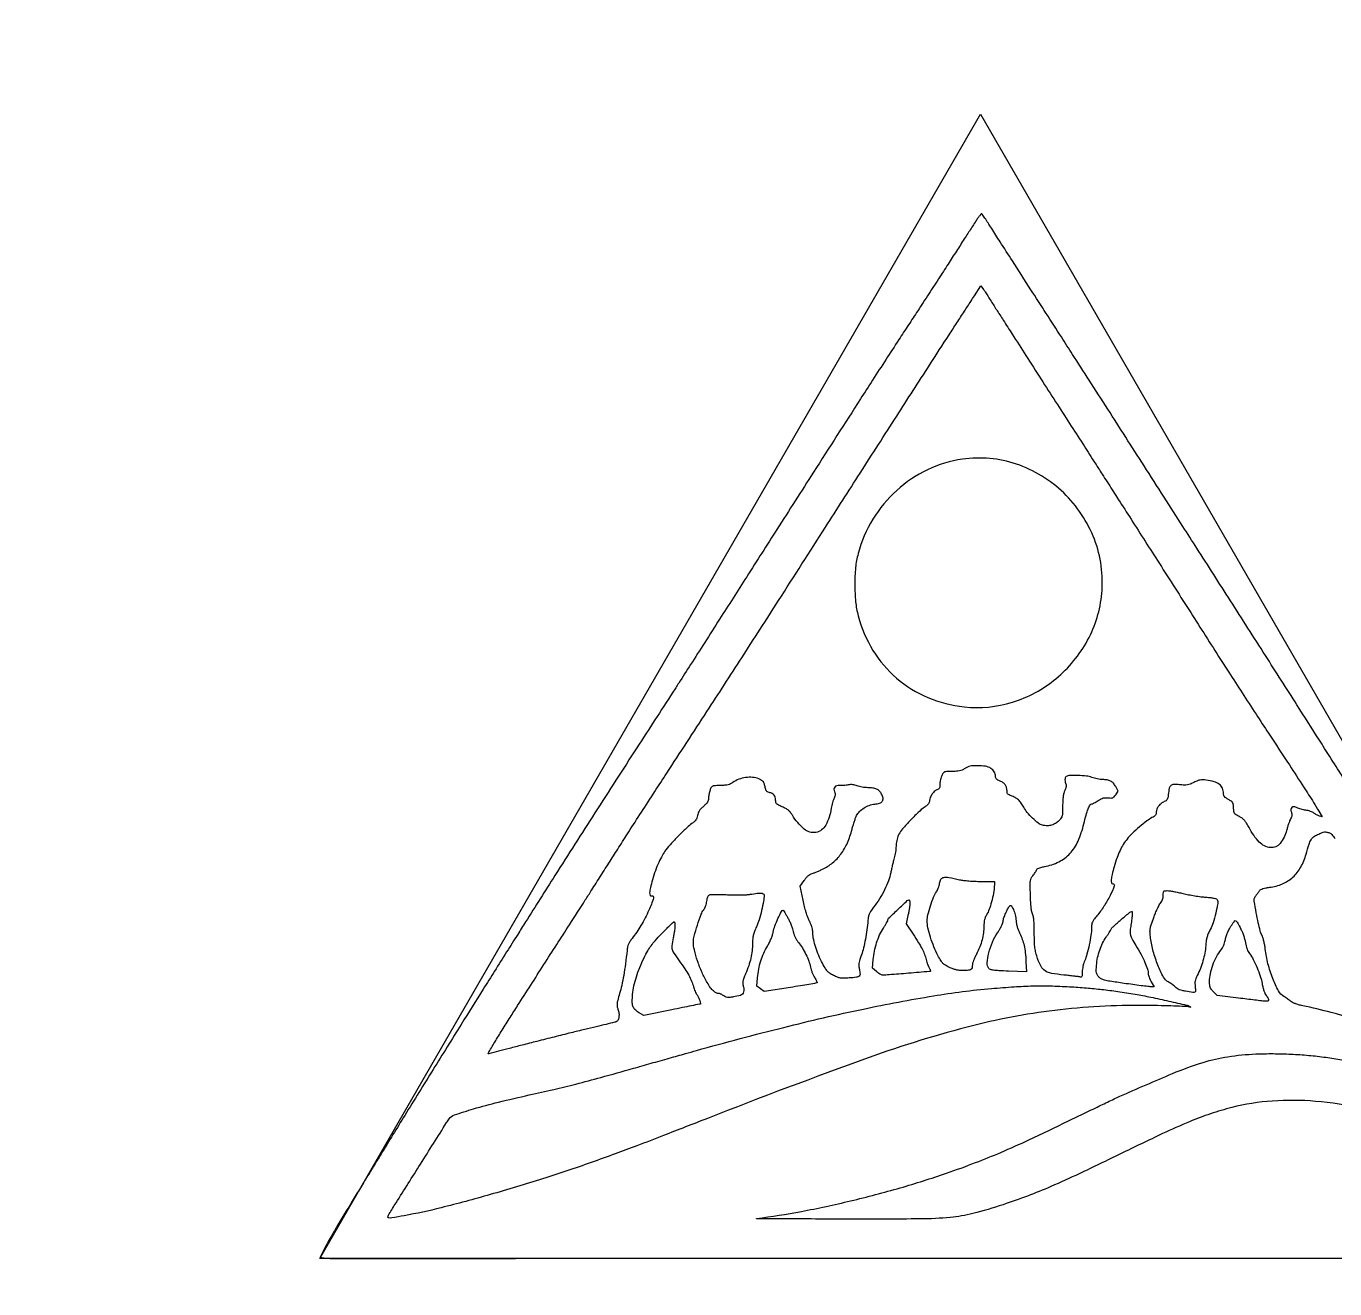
# Model space of a CAD drawing. Header units: millimetres. Extents: x 8 to 202, y 10 to 284.
# Drawn here: x 12.5 to 57.07, y 10 to 53 of the extents above; entities that cross this region are included whole.
import ezdxf

# ---------------------------------------------------------------- set-up
doc = ezdxf.new("R2010")
doc.units = ezdxf.units.MM
doc.layers.add('CUT', color=1, linetype='Continuous')
doc.layers.add('ENGRAVE', color=7, linetype='Continuous')

msp = doc.modelspace()

# ---------------------------------------------------------------- linework, layer by layer
at = {"layer": 'CUT'}
msp.add_lwpolyline([(22.5, 11.029), (45, 50), (67.5, 11.029)], close=True, dxfattribs=at)
at = {"layer": 'ENGRAVE'}
for points in [[(57.756, 26.777, -0.000079), (57.323, 27.457, -0.000079), (56.896, 28.13, -0.000142), (56.545, 28.682, 0.000495), (55.78, 29.884, 0.000185), (54.704, 31.571, 0.000181), (53.516, 33.431, 0.000202), (52.369, 35.223, -0.000014), (51.895, 35.963, -0.000006), (51.256, 36.96, -0.000006), (50.572, 38.028, -0.000008), (49.946, 39.006, 0.000149), (49.336, 39.957, 0.000134), (48.704, 40.942, 0.000135), (48.137, 41.824, 0.000427), (47.757, 42.415, -0.000084), (46.719, 44.025, -0.000343), (46.089, 45.003, -0.000543), (45.668, 45.66, -0.001645), (45.383, 46.109, 0.003921), (45.259, 46.301, 0.006278), (45.15, 46.464, 0.001856), (45.054, 46.602, 0.244728), (45.037, 46.611, 0.228774), (45.019, 46.603, 0.005013), (44.96, 46.527, 0.0104), (44.893, 46.435, 0.006711), (44.819, 46.325, 0.002012), (44.707, 46.155, 0.000291), (44.481, 45.805, 0.00033), (44.215, 45.392, 0.000282), (43.934, 44.956, -0.000913), (43.618, 44.466, -0.000548), (43.241, 43.884, -0.000548), (42.864, 43.306, -0.000956), (42.55, 42.828, 0.001299), (42.219, 42.324, 0.000575), (41.785, 41.657, 0.000569), (41.327, 40.949, 0.000766), (40.914, 40.306, 0.000083), (39.314, 37.809, 0.000173), (38.069, 35.864, 0.000217), (37.038, 34.251, 0.000297), (36.113, 32.8, -0.000255), (35.608, 32.008, -0.000299), (35.129, 31.258, -0.000263), (34.723, 30.625, -0.001855), (34.525, 30.317, 0.001124), (33.298, 28.426, 0.000706), (31.871, 26.209, 0.000702), (30.508, 24.077, 0.001693), (29.507, 22.495, -0.000131), (29.241, 22.072, -0.000048), (28.864, 21.473, -0.000048), (28.453, 20.82, -0.000057), (28.066, 20.205, 0.001179), (27.316, 19.007, 0.000573), (26.362, 17.472, 0.000573), (25.394, 15.906, 0.000978), (24.589, 14.595, -0.000162), (24.444, 14.358, -0.000038), (24.2, 13.959, -0.000039), (23.919, 13.5, -0.000038), (23.636, 13.038, 0.002182), (23.356, 12.578, 0.002291), (23.085, 12.122, 0.002194), (22.855, 11.727, 0.010241), (22.728, 11.495), (22.508, 11.076), (22.632, 11.057, 0.036789), (22.924, 11.036, 0.000003), (45.118, 11.044, 0.000001), (67.428, 11.053, 0.198812)], [(58.401, 19.012, 0.003877), (56.945, 19.41, 0.012665), (55.974, 19.641, -0.014988), (55.835, 19.674, -0.022489), (55.716, 19.713, -0.025883), (55.622, 19.754, -0.067314), (55.56, 19.795, 0.017786), (55.514, 19.834, 0.009825), (55.454, 19.879, 0.009786), (55.392, 19.922, 0.015499), (55.337, 19.955, -0.140172), (55.152, 20.145, -0.029946), (54.956, 20.566, -0.030846), (54.792, 21.071, -0.035113), (54.7, 21.571, 0.017039), (54.681, 21.705, 0.015335), (54.651, 21.841, 0.01572), (54.618, 21.963, 0.042017), (54.584, 22.046, -0.052879), (54.529, 22.188, -0.009697), (54.462, 22.46, -0.009572), (54.392, 22.803, -0.006176), (54.323, 23.204, -0.072342), (54.322, 23.251, -0.050243), (54.334, 23.303, -0.046444), (54.358, 23.356, -0.041656), (54.392, 23.405, 0.005705), (54.427, 23.45, 0.004935), (54.463, 23.497, 0.004972), (54.495, 23.541, 0.014418), (54.516, 23.572, -0.144027), (54.55, 23.601, -0.034371), (54.62, 23.628, -0.027906), (54.718, 23.653, -0.013436), (54.845, 23.673, 0.066881), (55.286, 23.793, 0.084287), (55.642, 24.02, 0.082017), (55.909, 24.358, 0.059612), (56.091, 24.802, -0.007784), (56.19, 25.14, -0.0571), (56.258, 25.294, -0.10229), (56.342, 25.389, -0.05151), (56.481, 25.47, -0.008713), (56.637, 25.538, -0.062893), (56.716, 25.56, -0.09267), (56.785, 25.557, -0.029593), (56.884, 25.528, -0.126515), (56.964, 25.474, -0.022993), (57.076, 25.334, -0.014916)], [(58.009, 16.141, 0.034204), (56.409, 16.385, 0.038109), (54.939, 16.395, 0.044727), (53.562, 16.174, 0.018848), (52.84, 15.962, 0.017643), (52.12, 15.692, 0.011751), (51.202, 15.284, 0.003183), (49.768, 14.596, -0.002832), (48.365, 13.921, -0.008584), (47.4, 13.484, -0.01165), (46.6, 13.16, -0.01091), (45.768, 12.866, -0.016216), (44.742, 12.564, -0.040329), (43.972, 12.43, -0.021453), (42.954, 12.38, -0.002001), (40.444, 12.375, -0.000443), (39.23, 12.378, -0.000782), (38.228, 12.383, -0.000195), (37.376, 12.389, -0.935987), (37.375, 12.395, 0.01583), (38.9, 12.636, 0.011552), (40.576, 12.995, 0.01139), (42.268, 13.439, 0.013637), (43.838, 13.937, 0.007045), (44.836, 14.299, 0.010534), (45.696, 14.647, 0.00868), (46.653, 15.076, 0.003158), (47.995, 15.717, -0.000674), (48.569, 15.995, -0.000837), (49.103, 16.252, -0.000681), (49.553, 16.466, -0.006324), (49.748, 16.556, -0.004993), (51.542, 17.331, -0.023975), (52.587, 17.712, -0.037593), (53.427, 17.906, -0.027694), (54.378, 17.998, -0.011626), (54.966, 18.009, -0.010469), (55.574, 17.992, -0.010476), (56.18, 17.951, -0.011685), (56.762, 17.885, -0.012309), (57.85, 17.709, -0.00914)]]:
    msp.add_lwpolyline(points, format="xyb", dxfattribs=at)
for points in [[(45.777, 42.986, 0.000637), (46.083, 42.507, 0.000198), (46.545, 41.788, 0.000198), (47.061, 40.985, 0.000218), (47.561, 40.208, -0.000131), (48.038, 39.468, -0.000161), (48.482, 38.778, -0.000133), (48.855, 38.198, -0.00118), (49.019, 37.942, 0.000622), (49.145, 37.743, 0.000278), (49.313, 37.482, 0.000276), (49.49, 37.206, 0.000374), (49.65, 36.957, -0.000923), (50.072, 36.3, -0.000104), (51.027, 34.804, -0.000134), (52.096, 33.13, -0.000156), (53.11, 31.539, 0.001442), (53.458, 30.996, 0.00068), (53.91, 30.298, 0.000674), (54.385, 29.568, 0.000951), (54.811, 28.919, -0.000547), (55.52, 27.84, -0.001591), (56.006, 27.092, -0.001992), (56.346, 26.562, -0.010296), (56.526, 26.264), (56.637, 26.072), (56.542, 26.102, -0.031522), (56.499, 26.118, -0.016789), (56.448, 26.144, -0.016649), (56.398, 26.174, -0.024818), (56.356, 26.203, 0.058629), (56.308, 26.232, 0.023989), (56.237, 26.26, 0.023337), (56.157, 26.284, 0.027591), (56.08, 26.298, -0.021248), (56.001, 26.312, -0.016518), (55.917, 26.333, -0.016807), (55.839, 26.358, -0.03832), (55.783, 26.384, 0.097686), (55.683, 26.415, 0.196374), (55.604, 26.393, 0.219725), (55.57, 26.325, 0.117562), (55.588, 26.231, -0.060368), (55.604, 26.18, -0.077244), (55.606, 26.13, -0.061368), (55.592, 26.075, -0.024364), (55.56, 26.003, 0.02495), (55.529, 25.932, 0.0092), (55.492, 25.83, 0.009092), (55.456, 25.717, 0.010804), (55.426, 25.609, -0.107327), (55.206, 25.168, -0.248128), (54.877, 25.026, -0.188188), (54.497, 25.21, -0.06757), (54.146, 25.709, 0.014889), (54.063, 25.858, 0.04614), (53.996, 25.95, 0.057201), (53.921, 26.018, 0.033546), (53.819, 26.081, -0.017224), (53.705, 26.146, -0.107187), (53.657, 26.192, -0.11295), (53.634, 26.253, -0.02006), (53.621, 26.376, 0.019724), (53.61, 26.496, 0.104563), (53.587, 26.558, 0.107394), (53.542, 26.604, 0.021348), (53.442, 26.665, -0.020831), (53.355, 26.718, -0.075334), (53.307, 26.761, -0.105613), (53.283, 26.809, -0.065773), (53.275, 26.871, 0.09895), (53.239, 27.048, 0.129789), (53.14, 27.179, 0.095758), (52.962, 27.269, 0.036581), (52.688, 27.326, 0.025063), (52.573, 27.335, 0.055039), (52.485, 27.328, 0.049606), (52.395, 27.302, 0.017119), (52.272, 27.246, -0.01841), (52.14, 27.188, -0.055349), (52.046, 27.162, -0.050873), (51.944, 27.156, -0.01378), (51.782, 27.167, 0.028599), (51.581, 27.176, 0.176615), (51.486, 27.139, 0.162492), (51.432, 27.048, 0.023298), (51.396, 26.832, -0.018665), (51.379, 26.724, -0.081642), (51.357, 26.664, -0.112852), (51.321, 26.624, -0.0526), (51.259, 26.591, 0.068673), (51.154, 26.53, 0.064287), (51.067, 26.441, 0.067542), (51.009, 26.338, 0.094601), (50.989, 26.235, -0.061819), (50.982, 26.175, -0.104821), (50.96, 26.13, -0.081316), (50.917, 26.09, -0.026023), (50.842, 26.046, 0.045432), (50.667, 25.934, 0.012737), (50.416, 25.73, 0.013368), (50.168, 25.504, 0.02874), (49.992, 25.316, 0.034544), (49.863, 25.137, 0.029713), (49.753, 24.932, 0.025026), (49.653, 24.685, 0.013659), (49.553, 24.373, 0.011585), (49.484, 24.111, 0.038838), (49.457, 23.936, 0.073804), (49.464, 23.831, 0.352398), (49.508, 23.796, -0.523804), (49.559, 23.722, -0.025565), (49.418, 23.399, -0.028204), (49.206, 23.026, -0.033175), (48.962, 22.699, 0.013685), (48.86, 22.573, 0.060545), (48.812, 22.49, 0.074595), (48.789, 22.407, 0.027489), (48.782, 22.285, -0.036682), (48.764, 22.046, -0.014171), (48.705, 21.719, -0.014105), (48.628, 21.396, -0.038562), (48.551, 21.176, 0.029603), (48.518, 21.088, 0.020837), (48.491, 20.987, 0.020974), (48.473, 20.885, 0.03273), (48.468, 20.795, -0.009068), (48.465, 20.678, -0.109347), (48.454, 20.635, -0.264008), (48.429, 20.618, -0.069635), (48.379, 20.622, 0.02137), (48.322, 20.631, 0.002045), (48.183, 20.648, 0.002604), (48.017, 20.667, 0.002051), (47.837, 20.686, -0.01921), (47.42, 20.744, -0.096244), (47.201, 20.828, -0.128334), (47.062, 20.976, -0.045514), (46.945, 21.245, -0.016736), (46.887, 21.444, -0.031146), (46.856, 21.608, -0.023575), (46.84, 21.803, -0.005943), (46.833, 22.121, 0.005547), (46.828, 22.384, 0.015422), (46.817, 22.568, 0.020268), (46.799, 22.698, 0.085177), (46.773, 22.771, -0.083746), (46.747, 22.844, -0.016964), (46.727, 22.979, -0.014299), (46.712, 23.164, -0.006179), (46.702, 23.411, -0.003036), (46.693, 23.761, -0.036118), (46.701, 23.896, -0.086951), (46.728, 23.983, -0.056462), (46.786, 24.07, 0.01642), (46.826, 24.121, 0.015467), (46.863, 24.176, 0.015642), (46.893, 24.226, 0.050562), (46.909, 24.262, -0.146392), (46.934, 24.298, -0.067264), (46.983, 24.328, -0.042934), (47.06, 24.354, -0.01447), (47.178, 24.38, 0.06862), (47.67, 24.543, 0.091982), (48.046, 24.824, 0.082658), (48.323, 25.246, 0.045384), (48.521, 25.834, -0.009598), (48.6, 26.135, -0.025846), (48.67, 26.345, -0.031714), (48.735, 26.482, -0.272525), (48.791, 26.515, 0.103468), (48.82, 26.521, 0.014103), (48.877, 26.548, 0.015728), (48.943, 26.585, 0.012692), (49.012, 26.628, -0.021794), (49.108, 26.686, -0.057162), (49.182, 26.716, -0.06349), (49.256, 26.726, -0.03222), (49.351, 26.722, 0.021963), (49.451, 26.715, 0.102526), (49.507, 26.725, 0.113012), (49.552, 26.757, 0.029411), (49.607, 26.825), (49.694, 26.948), (49.608, 27.102, 0.053215), (49.526, 27.217, 0.089276), (49.433, 27.29, 0.082645), (49.316, 27.33, 0.04005), (49.157, 27.342, -0.033037), (49.077, 27.348, -0.017579), (48.978, 27.364, -0.017424), (48.879, 27.388, -0.025848), (48.794, 27.417, 0.065867), (48.61, 27.462, 0.02038), (48.326, 27.483, 0.017122), (48.046, 27.482, 0.129711), (47.921, 27.444, 0.182498), (47.89, 27.404, 0.065606), (47.879, 27.333, 0.061542), (47.886, 27.254, 0.088186), (47.912, 27.189, -0.136565), (47.922, 27.156, -0.050129), (47.918, 27.107, -0.039725), (47.902, 27.045, -0.022197), (47.873, 26.973, 0.040412), (47.838, 26.876, 0.031084), (47.816, 26.765, 0.024011), (47.803, 26.628, 0.010506), (47.799, 26.445, -0.006423), (47.795, 26.213, -0.055609), (47.781, 26.11, -0.092003), (47.746, 26.035, -0.031554), (47.67, 25.941, -0.068519), (47.557, 25.848, -0.072106), (47.425, 25.79, -0.068205), (47.276, 25.771, -0.05245), (47.112, 25.789, -0.111483), (46.973, 25.855, -0.026388), (46.778, 26.023, -0.028122), (46.593, 26.223, -0.055929), (46.475, 26.403, 0.038246), (46.39, 26.542, 0.054277), (46.293, 26.65, 0.056606), (46.179, 26.732, 0.046787), (46.042, 26.791, -0.030598), (45.975, 26.818, -0.088255), (45.935, 26.846, -0.116723), (45.914, 26.882, -0.078352), (45.906, 26.929, 0.057509), (45.892, 27.055, 0.087102), (45.849, 27.156, 0.089917), (45.775, 27.234, 0.065214), (45.67, 27.292, -0.023868), (45.591, 27.328, -0.078745), (45.545, 27.361, -0.113578), (45.521, 27.4, -0.083782), (45.512, 27.449, 0.126028), (45.471, 27.609, 0.134836), (45.359, 27.725, 0.094571), (45.168, 27.794, 0.039222), (44.893, 27.815, 0.015637), (44.75, 27.81, 0.04047), (44.647, 27.796, 0.048693), (44.56, 27.766, 0.033095), (44.468, 27.718, -0.033682), (44.375, 27.668, -0.049282), (44.286, 27.639, -0.039764), (44.181, 27.624, -0.014264), (44.029, 27.619, 0.007277), (43.845, 27.616, 0.085291), (43.775, 27.601, 0.152034), (43.731, 27.566, 0.037616), (43.684, 27.484, 0.036364), (43.66, 27.421, 0.020965), (43.64, 27.343, 0.02087), (43.625, 27.262, 0.0326), (43.621, 27.191, -0.022423), (43.617, 27.111, -0.077237), (43.605, 27.061, -0.118956), (43.581, 27.028, -0.098278), (43.544, 27.008, 0.107986), (43.452, 26.955, 0.049368), (43.36, 26.853, 0.049389), (43.289, 26.734, 0.110062), (43.266, 26.632, -0.070968), (43.257, 26.57, -0.08742), (43.232, 26.518, -0.063162), (43.183, 26.466, -0.020799), (43.099, 26.403, 0.041035), (42.88, 26.224, 0.013392), (42.587, 25.927, 0.011839), (42.315, 25.621, 0.069248), (42.2, 25.439, 0.035169), (42.171, 25.361, 0.020108), (42.147, 25.264, 0.019975), (42.13, 25.163, 0.030236), (42.124, 25.074, -0.022345), (42.12, 24.983, -0.013157), (42.107, 24.876, -0.013148), (42.088, 24.769, -0.021852), (42.066, 24.68, 0.009465), (42.04, 24.583, 0.003735), (42.007, 24.45, 0.003695), (41.974, 24.305, 0.004615), (41.945, 24.17, -0.039205), (41.866, 23.893, -0.025919), (41.734, 23.588, -0.024721), (41.562, 23.281, -0.02519), (41.361, 22.994, 0.016239), (41.26, 22.855, 0.057603), (41.209, 22.757, 0.054845), (41.181, 22.648, 0.013778), (41.159, 22.465, -0.012934), (41.121, 22.141, -0.013939), (41.067, 21.828, -0.014904), (41.001, 21.545, -0.025408), (40.928, 21.313, 0.014338), (40.88, 21.175, 0.046943), (40.86, 21.081, 0.054547), (40.86, 20.993, 0.024677), (40.877, 20.878, -0.037983), (40.898, 20.72, -0.235548), (40.866, 20.648, -0.145159), (40.777, 20.609, -0.01251), (40.527, 20.586, -0.010777), (40.339, 20.577, -0.047031), (40.228, 20.584, -0.05611), (40.129, 20.612, -0.019668), (39.996, 20.673, -0.027848), (39.865, 20.748, -0.071803), (39.783, 20.82, -0.049449), (39.709, 20.926, -0.008091), (39.589, 21.148, -0.023335), (39.465, 21.418, -0.024909), (39.369, 21.693, -0.026632), (39.308, 21.954, -0.043217), (39.287, 22.18, 0.056284), (39.279, 22.248, 0.020587), (39.253, 22.341, 0.020105), (39.216, 22.442, 0.022698), (39.172, 22.535, -0.03269), (39.118, 22.656, -0.014894), (39.063, 22.821, -0.013404), (39.01, 23.016, -0.010312), (38.962, 23.231), (38.865, 23.71), (38.999, 23.911, -0.021336), (39.064, 23.999, -0.03573), (39.126, 24.066, -0.043584), (39.185, 24.112, -0.088145), (39.24, 24.135, 0.032772), (39.297, 24.153, 0.006905), (39.396, 24.191, 0.007207), (39.509, 24.239, 0.006776), (39.623, 24.291, 0.062677), (39.966, 24.508, 0.060927), (40.247, 24.806, 0.056002), (40.467, 25.186, 0.040629), (40.626, 25.649, -0.009115), (40.664, 25.784, -0.008578), (40.707, 25.921, -0.008573), (40.749, 26.042, -0.029183), (40.782, 26.118, -0.0787), (40.884, 26.257, -0.056072), (41.035, 26.378, -0.054519), (41.215, 26.465, -0.063481), (41.4, 26.506, 0.05691), (41.566, 26.54, 0.16434), (41.658, 26.609, 0.193901), (41.681, 26.712, 0.08278), (41.635, 26.847, 0.067963), (41.559, 26.951, 0.093312), (41.465, 27.019, 0.076328), (41.338, 27.055, 0.032128), (41.161, 27.067, -0.024672), (41.07, 27.071, -0.018045), (40.969, 27.085, -0.018315), (40.875, 27.105, -0.037941), (40.803, 27.128, 0.032014), (40.726, 27.155, 0.042025), (40.652, 27.169, 0.041508), (40.577, 27.17, 0.030119), (40.493, 27.159, -0.016731), (40.422, 27.148, -0.012325), (40.343, 27.141, -0.012485), (40.267, 27.137, -0.027042), (40.209, 27.139, 0.080296), (40.105, 27.132, 0.160909), (40.035, 27.089, 0.180138), (40.009, 27.017, 0.103983), (40.029, 26.926, -0.042523), (40.049, 26.871, -0.079037), (40.053, 26.824, -0.073092), (40.043, 26.775, -0.031872), (40.017, 26.715, 0.039671), (39.992, 26.656, 0.012912), (39.965, 26.566, 0.012778), (39.94, 26.464, 0.014056), (39.921, 26.364, -0.080593), (39.729, 25.786, -0.232775), (39.398, 25.544, -0.225807), (38.996, 25.655, -0.076785), (38.594, 26.13, 0.028742), (38.525, 26.228, 0.052626), (38.457, 26.298, 0.049291), (38.373, 26.355, 0.022197), (38.252, 26.414, -0.011034), (38.116, 26.477, -0.086288), (38.059, 26.518, -0.14457), (38.033, 26.567, -0.049755), (38.025, 26.647, 0.06304), (38.013, 26.744, 0.116344), (37.976, 26.814, 0.104531), (37.909, 26.865, 0.044464), (37.802, 26.905, -0.052878), (37.745, 26.926, -0.106261), (37.709, 26.956, -0.093778), (37.685, 27.001, -0.034901), (37.669, 27.071, 0.028733), (37.642, 27.19, 0.090282), (37.606, 27.264, 0.097775), (37.548, 27.316, 0.037259), (37.45, 27.366, 0.076903), (37.241, 27.418, 0.056546), (37.002, 27.412, 0.05576), (36.767, 27.352, 0.069022), (36.568, 27.244, -0.037821), (36.487, 27.193, -0.059074), (36.41, 27.164, -0.046471), (36.316, 27.149, -0.01508), (36.176, 27.145, 0.011266), (36.073, 27.142, 0.014267), (35.978, 27.135, 0.012313), (35.9, 27.125, 0.103327), (35.867, 27.112, 0.147019), (35.823, 27.061, 0.030912), (35.781, 26.95, 0.032377), (35.75, 26.819, 0.042093), (35.74, 26.697, -0.078483), (35.73, 26.635, -0.06725), (35.701, 26.575, -0.048451), (35.648, 26.509, -0.018369), (35.563, 26.428, 0.020968), (35.475, 26.344, 0.047531), (35.418, 26.272, 0.057389), (35.382, 26.199, 0.046859), (35.36, 26.116, -0.040615), (35.34, 26.032, -0.072134), (35.308, 25.968, -0.063667), (35.256, 25.912, -0.025443), (35.173, 25.847, 0.038282), (35.006, 25.712, 0.008373), (34.742, 25.453, 0.009206), (34.477, 25.174, 0.020494), (34.289, 24.951, 0.037827), (34.166, 24.765, 0.021225), (34.044, 24.522, 0.019344), (33.929, 24.239, 0.016043), (33.829, 23.931, 0.011735), (33.758, 23.662, 0.04322), (33.732, 23.488, 0.113969), (33.747, 23.399, 0.406864), (33.795, 23.379, -0.629677), (33.868, 23.309, -0.029308), (33.706, 22.891, -0.02626), (33.438, 22.376, -0.032985), (33.135, 21.932, 0.022132), (33.059, 21.826, 0.045844), (33.012, 21.736, 0.047304), (32.982, 21.641, 0.025095), (32.963, 21.518, -0.006891), (32.911, 21.07, -0.009915), (32.85, 20.675, -0.011287), (32.784, 20.334, -0.01915), (32.711, 20.053, 0.00579), (32.645, 19.824, 0.040825), (32.623, 19.711, 0.07195), (32.627, 19.623, 0.040116), (32.654, 19.521, -0.055107), (32.687, 19.382, -0.064022), (32.686, 19.246, -0.078645), (32.654, 19.141, -0.213469), (32.596, 19.092, -0.010744), (32.545, 19.078, -0.000168), (32.253, 19.007, -0.000447), (31.914, 18.925, -0.000296), (31.524, 18.832, 0.001765), (31.058, 18.719, 0.000941), (30.482, 18.576, 0.000937), (29.895, 18.428, 0.00146), (29.39, 18.298, -0.000483), (28.956, 18.185, -0.000783), (28.586, 18.09, -0.000098), (28.257, 18.006, -0.062473), (28.238, 18.003, -0.58222), (28.23, 18.017, -0.000526), (28.461, 18.402, -0.003624), (28.71, 18.812, -0.002996), (28.983, 19.245, -0.00066), (29.238, 19.645, -0.000029), (30.131, 21.04, -0.000052), (31.003, 22.401, -0.000201), (31.543, 23.244, 0.000497), (31.762, 23.585, 0.000195), (32.062, 24.055, 0.000193), (32.386, 24.564, 0.000241), (32.687, 25.037, -0.001218), (33.021, 25.561, -0.000578), (33.454, 26.233, -0.000573), (33.909, 26.935, -0.000812), (34.315, 27.559, 0.00055), (35.685, 29.661, 0.000838), (36.87, 31.49, 0.000766), (38.123, 33.437, 0.00037), (39.72, 35.933, -0.000319), (40.901, 37.779, -0.000274), (42.148, 39.721, -0.000259), (43.264, 41.456, -0.001098), (43.935, 42.493, 0.000087), (44.196, 42.896, 0.000093), (44.452, 43.289, 0.000088), (44.672, 43.628, 0.000431), (44.796, 43.82), (45.017, 44.162), (45.101, 44.037, -0.005935), (45.158, 43.951, -0.000317), (45.335, 43.677, -0.000497), (45.544, 43.35, -0.000362)], [(44.389, 38.253, 0.075641), (43.198, 37.892, 0.072672), (42.15, 37.19, 0.0719), (41.337, 36.21, 0.071485), (40.834, 35.037, 0.041784), (40.747, 34.562, 0.024308), (40.72, 33.983, 0.024275), (40.749, 33.401, 0.040316), (40.836, 32.918, 0.072415), (41.339, 31.742, 0.078416), (42.146, 30.795, 0.078235), (43.207, 30.14, 0.071625), (44.45, 29.818, 0.10394), (46.089, 29.976, 0.096838), (47.571, 30.779, 0.096279), (48.649, 32.087, 0.10137), (49.133, 33.68, 0.115143), (48.88, 35.526, 0.109984), (47.835, 37.105, 0.110682), (46.225, 38.085, 0.117877)], [(44.291, 23.934, 0.025402), (44.423, 23.911, 0.010278), (44.606, 23.892, 0.009892), (44.809, 23.88, 0.010305), (45.01, 23.875), (45.473, 23.875), (45.473, 23.761, -0.041797), (45.454, 23.539, -0.018482), (45.395, 23.25, -0.018211), (45.315, 22.972, -0.051168), (45.233, 22.786, 0.022414), (45.176, 22.674, 0.04253), (45.141, 22.578, 0.042452), (45.124, 22.478, 0.022246), (45.118, 22.351, -0.034513), (45.102, 22.122, -0.030697), (45.055, 21.887, -0.028713), (44.975, 21.645, -0.022742), (44.863, 21.393, 0.010263), (44.81, 21.282, 0.012564), (44.765, 21.177, 0.011081), (44.732, 21.087, 0.082911), (44.724, 21.042, -0.055227), (44.712, 20.932, -0.193265), (44.673, 20.875, -0.127917), (44.592, 20.847, -0.019393), (44.421, 20.841, -0.020568), (44.286, 20.846, -0.033763), (44.172, 20.863, -0.034074), (44.063, 20.895, -0.021431), (43.94, 20.947, -0.023882), (43.806, 21.018, -0.068481), (43.724, 21.083, -0.055028), (43.653, 21.176, -0.011513), (43.551, 21.354, -0.028772), (43.416, 21.641, -0.020538), (43.298, 21.975, -0.02058), (43.213, 22.296, -0.054336), (43.187, 22.532, -0.060528), (43.212, 22.732, -0.016495), (43.298, 23.04, -0.016451), (43.405, 23.341, -0.061373), (43.501, 23.517, 0.045368), (43.534, 23.574, 0.022627), (43.565, 23.65, 0.022257), (43.591, 23.733, 0.030436), (43.606, 23.81, -0.103426), (43.655, 23.948, -0.213832), (43.748, 24.011, -0.09034), (43.92, 24.011, -0.011017)], [(37.631, 23.412, -0.0445), (37.612, 23.198, -0.013912), (37.546, 22.884, -0.01434), (37.46, 22.566, -0.032559), (37.373, 22.333, 0.013615), (37.302, 22.165, 0.033778), (37.263, 22.038, 0.037413), (37.243, 21.915, 0.020416), (37.237, 21.762, -0.028301), (37.222, 21.512, -0.027264), (37.179, 21.263, -0.025507), (37.106, 21.005, -0.019118), (37.001, 20.728, 0.009803), (36.939, 20.574, 0.037861), (36.909, 20.475, 0.061293), (36.902, 20.4, 0.075844), (36.915, 20.331, -0.064099), (36.939, 20.218, -0.08262), (36.93, 20.112, -0.103097), (36.891, 20.032, -0.171029), (36.829, 19.992, -0.009561), (36.586, 19.94, -0.041809), (36.441, 19.924, -0.073821), (36.34, 19.936, -0.099916), (36.258, 19.977, 0.027962), (36.217, 20.006, 0.026575), (36.172, 20.031, 0.027571), (36.13, 20.048, 0.079223), (36.099, 20.054, -0.108511), (36.001, 20.078, -0.073606), (35.906, 20.143, -0.05177), (35.807, 20.256, -0.020889), (35.695, 20.429, -0.028639), (35.518, 20.774, -0.022495), (35.364, 21.167, -0.022848), (35.256, 21.541, -0.058009), (35.222, 21.822, -0.069629), (35.248, 22.012, -0.01031), (35.361, 22.386, -0.009824), (35.489, 22.754, -0.078271), (35.577, 22.911, 0.057191), (35.608, 22.962, 0.023977), (35.639, 23.037, 0.023344), (35.665, 23.121, 0.028027), (35.681, 23.203, -0.021819), (35.696, 23.288, -0.043853), (35.717, 23.353, -0.058633), (35.743, 23.398, -0.143216), (35.773, 23.421, -0.08736), (35.82, 23.431, -0.004096), (35.981, 23.432, -0.006654), (36.174, 23.43, -0.004724), (36.39, 23.423, 0.007189), (36.617, 23.417, 0.007286), (36.843, 23.417, 0.007127), (37.04, 23.423, 0.029385), (37.158, 23.435, -0.008808), (37.397, 23.47, -0.044216), (37.532, 23.475, -0.107091), (37.604, 23.456, -0.28098)], [(42.596, 23.127, -0.03136), (42.592, 23.064, -0.007505), (42.578, 22.959, -0.007683), (42.557, 22.839, -0.007537), (42.532, 22.719), (42.468, 22.428), (42.704, 22.078, -0.007664), (42.893, 21.786, -0.021291), (43.015, 21.574, -0.028819), (43.095, 21.394, -0.031247), (43.151, 21.21, 0.015075), (43.173, 21.13, 0.013256), (43.201, 21.047, 0.013439), (43.229, 20.974, 0.03854), (43.255, 20.926, -0.01985), (43.275, 20.889, -0.029903), (43.29, 20.856, -0.029815), (43.299, 20.829, -0.261769), (43.295, 20.817, -0.177536), (43.268, 20.805, -0.000154), (42.546, 20.745, -0.00114), (41.894, 20.693, -0.017622), (41.669, 20.684, -0.10117), (41.63, 20.691, -0.029917), (41.574, 20.719, -0.02869), (41.513, 20.758, -0.027356), (41.457, 20.804), (41.324, 20.925), (41.348, 21.21, -0.028711), (41.39, 21.499, -0.028087), (41.464, 21.784, -0.028944), (41.567, 22.05, -0.036396), (41.693, 22.282, 0.007641), (41.752, 22.376, 0.010583), (41.802, 22.463, 0.007393), (41.841, 22.537, 0.11811), (41.848, 22.564, -0.204185), (41.871, 22.618, -0.001944), (42.189, 22.921, -0.002075), (42.508, 23.22, -0.186345), (42.567, 23.244, -0.297242), (42.578, 23.237, -0.044847), (42.588, 23.21, -0.038179), (42.594, 23.172, -0.023833)], [(51.903, 23.461, 0.011911), (52.086, 23.422, 0.007702), (52.298, 23.384, 0.007743), (52.507, 23.354, 0.014492), (52.678, 23.337, -0.008282), (52.848, 23.322, -0.025082), (52.963, 23.304, -0.033361), (53.039, 23.283, -0.220309), (53.067, 23.257, -0.136802), (53.08, 23.119, -0.01371), (53.012, 22.792, -0.018145), (52.921, 22.463, -0.048926), (52.826, 22.239, 0.021086), (52.76, 22.105, 0.036046), (52.718, 21.987, 0.033321), (52.691, 21.859, 0.015248), (52.672, 21.688, -0.026701), (52.639, 21.433, -0.023219), (52.577, 21.172, -0.023016), (52.491, 20.914, -0.024915), (52.383, 20.673, 0.021202), (52.335, 20.566, 0.051247), (52.31, 20.482, 0.053298), (52.304, 20.398, 0.024584), (52.313, 20.288, -0.022091), (52.326, 20.146, -0.300854), (52.3, 20.104, -0.147595), (52.237, 20.094, -0.00503), (51.987, 20.132, -0.019822), (51.867, 20.157, -0.038083), (51.773, 20.187, -0.045482), (51.697, 20.227, -0.047517), (51.631, 20.28, 0.019493), (51.579, 20.325, 0.012831), (51.516, 20.374, 0.012917), (51.452, 20.419, 0.024208), (51.398, 20.451, -0.150087), (51.233, 20.615, -0.026172), (51.046, 21.018, -0.028605), (50.885, 21.492, -0.036192), (50.795, 21.945, -0.013318), (50.775, 22.145, -0.055244), (50.78, 22.266, -0.045163), (50.811, 22.395, -0.006946), (50.9, 22.642, -0.010173), (50.961, 22.798, -0.010964), (51.028, 22.947, -0.010546), (51.091, 23.072, -0.050438), (51.135, 23.139, 0.043599), (51.175, 23.197, 0.045384), (51.203, 23.261, 0.044353), (51.22, 23.33, 0.038247), (51.226, 23.405, -0.01654), (51.229, 23.502, -0.164759), (51.244, 23.538, -0.191457), (51.278, 23.556, -0.023705), (51.361, 23.56, -0.037803), (51.438, 23.554, -0.007132), (51.576, 23.531, -0.007586), (51.738, 23.499, -0.006889)], [(38.444, 22.628, -0.018864), (38.502, 22.513, -0.014642), (38.558, 22.384, -0.014878), (38.602, 22.261, -0.034276), (38.626, 22.165, 0.03217), (38.651, 22.066, 0.033046), (38.688, 21.972, 0.032487), (38.738, 21.882, 0.028987), (38.8, 21.796, -0.032413), (38.934, 21.608, -0.025257), (39.056, 21.389, -0.025619), (39.152, 21.164, -0.038414), (39.21, 20.959, 0.026148), (39.234, 20.865, 0.018344), (39.271, 20.762, 0.018565), (39.313, 20.666, 0.036389), (39.355, 20.594, -0.014868), (39.392, 20.535, -0.023305), (39.42, 20.483, -0.019638), (39.438, 20.44, -0.296004), (39.435, 20.425, -0.153042), (39.416, 20.415, -0.000551), (39.16, 20.369, -0.002838), (38.868, 20.319, -0.00177), (38.526, 20.263), (37.637, 20.122), (37.511, 20.212), (37.384, 20.302), (37.409, 20.596, -0.026399), (37.449, 20.887, -0.028243), (37.519, 21.166, -0.028937), (37.618, 21.428, -0.031049), (37.745, 21.671, 0.020424), (37.81, 21.79, 0.018209), (37.869, 21.919, 0.018894), (37.914, 22.044, 0.032471), (37.941, 22.151, -0.04321), (37.998, 22.355, -0.01972), (38.104, 22.611, -0.011246), (38.223, 22.853, -0.279834), (38.284, 22.89, -0.259852), (38.292, 22.885, -0.001554), (38.336, 22.813, -0.005827), (38.387, 22.728, -0.003612)], [(46.212, 22.535, 0.030118), (46.226, 22.431, 0.022309), (46.253, 22.318, 0.021867), (46.291, 22.206, 0.024909), (46.338, 22.102, -0.030748), (46.426, 21.899, -0.032733), (46.486, 21.692, -0.027672), (46.526, 21.45, -0.013717), (46.55, 21.14), (46.568, 20.79), (45.952, 20.817, -0.003691), (45.624, 20.834, -0.019539), (45.445, 20.852, -0.034141), (45.337, 20.874, -0.162862), (45.286, 20.909, -0.183949), (45.23, 21.098, -0.040527), (45.284, 21.437, -0.040636), (45.407, 21.808, -0.05063), (45.581, 22.127, 0.020544), (45.644, 22.227, 0.018046), (45.702, 22.336, 0.018421), (45.746, 22.438, 0.050638), (45.768, 22.513, -0.039903), (45.8, 22.64, -0.020092), (45.86, 22.794, -0.020015), (45.932, 22.941, -0.046178), (45.999, 23.043, -0.490167), (46.053, 23.042, -0.061356), (46.121, 22.923, -0.042708), (46.181, 22.737, -0.037864)], [(50.159, 22.643, -0.002089), (50.147, 22.551, -0.001327), (50.131, 22.443, -0.001333), (50.116, 22.337, -0.00247), (50.103, 22.251, 0.040296), (50.093, 22.132, 0.083018), (50.109, 22.039, 0.04544), (50.16, 21.926, 0.005522), (50.297, 21.69, -0.012598), (50.469, 21.386, -0.019037), (50.601, 21.112, -0.02079), (50.689, 20.884, -0.082268), (50.714, 20.736, 0.064493), (50.72, 20.684, 0.022461), (50.743, 20.612, 0.021876), (50.775, 20.533, 0.023793), (50.814, 20.46), (50.914, 20.289), (50.784, 20.29, -0.027011), (50.699, 20.295, -0.001986), (50.468, 20.324, -0.002762), (50.192, 20.36, -0.00209), (49.889, 20.403, -0.002309), (49.41, 20.474, -0.025066), (49.219, 20.514, -0.06571), (49.11, 20.558, -0.086247), (49.027, 20.626, -0.041277), (48.974, 20.7, -0.089547), (48.949, 20.764, -0.057617), (48.943, 20.85, -0.009638), (48.953, 21.016, -0.031867), (48.991, 21.278, -0.030119), (49.062, 21.537, -0.031182), (49.161, 21.776, -0.042994), (49.28, 21.975, 0.00773), (49.334, 22.053, 0.007764), (49.385, 22.131, 0.007625), (49.428, 22.201, 0.030591), (49.45, 22.246, -0.108982), (49.514, 22.333, -0.004879), (49.795, 22.578, -0.003492), (50.088, 22.825, -0.174959), (50.158, 22.85, -0.393866), (50.168, 22.841, -0.016524), (50.17, 22.789, -0.020915), (50.167, 22.723, -0.012371)], [(34.597, 22.381, -0.028446), (34.594, 22.317, -0.006218), (34.58, 22.209, -0.006457), (34.561, 22.084, -0.006155), (34.538, 21.957, 0.012036), (34.492, 21.682, 0.098463), (34.499, 21.555, 0.087573), (34.554, 21.435, 0.008529), (34.739, 21.174, -0.010589), (34.933, 20.9, -0.022629), (35.068, 20.679, -0.028311), (35.161, 20.482, -0.033859), (35.226, 20.288, 0.021398), (35.249, 20.213, 0.016404), (35.28, 20.133, 0.01668), (35.315, 20.06, 0.037296), (35.347, 20.007, -0.043103), (35.398, 19.92, -0.029505), (35.442, 19.814, -0.024843), (35.469, 19.719, -0.483637), (35.453, 19.698, 0.04987), (35.437, 19.696, 0.00008), (35.16, 19.64, 0.000632), (34.849, 19.577, 0.00039), (34.484, 19.502), (33.535, 19.306), (33.358, 19.413, -0.062922), (33.232, 19.513, -0.113981), (33.164, 19.625, -0.08324), (33.14, 19.78, -0.022488), (33.154, 20.028, -0.027523), (33.2, 20.321, -0.022882), (33.281, 20.626, -0.021321), (33.395, 20.943, -0.017163), (33.544, 21.274, -0.013267), (33.67, 21.513, -0.0296), (33.781, 21.686, -0.026425), (33.919, 21.856, -0.008677), (34.139, 22.092, -0.003977), (34.292, 22.246, -0.006233), (34.425, 22.377, -0.002139), (34.542, 22.487, -0.190246), (34.564, 22.496, -0.275447), (34.577, 22.488, -0.05335), (34.587, 22.462, -0.043191), (34.595, 22.425, -0.027461)], [(53.871, 22.245, -0.023232), (53.919, 22.139, -0.014773), (53.966, 22.012, -0.014839), (54.005, 21.884, -0.026504), (54.028, 21.777, 0.023812), (54.05, 21.672, 0.024355), (54.082, 21.571, 0.025952), (54.12, 21.483, 0.048917), (54.161, 21.417, -0.042664), (54.289, 21.215, -0.020352), (54.42, 20.936, -0.020353), (54.53, 20.643, -0.036595), (54.593, 20.394, 0.01678), (54.619, 20.266, 0.021199), (54.653, 20.149, 0.023269), (54.69, 20.053, 0.062487), (54.728, 19.991, -0.029775), (54.802, 19.884, -0.21907), (54.809, 19.823, -0.305229), (54.769, 19.792, -0.049279), (54.664, 19.795, 0.00131), (54.571, 19.806, 0.000129), (54.345, 19.833, 0.000163), (54.077, 19.866, 0.000129), (53.787, 19.901), (53.058, 19.988), (52.93, 20.122, -0.027398), (52.861, 20.202, -0.073938), (52.824, 20.268, -0.068748), (52.807, 20.344, -0.021366), (52.802, 20.462, -0.050566), (52.83, 20.732, -0.036781), (52.912, 21.024, -0.036161), (53.038, 21.306, -0.043245), (53.198, 21.549, 0.039047), (53.242, 21.616, 0.025263), (53.284, 21.699, 0.02522), (53.316, 21.786, 0.03798), (53.335, 21.865, -0.030196), (53.365, 22.001, -0.034278), (53.411, 22.127, -0.028846), (53.479, 22.262, -0.013583), (53.583, 22.428, -0.029546), (53.657, 22.527, -0.375562), (53.699, 22.533, -0.12806), (53.744, 22.486, -0.003916)], [(48.034, 20.288, -0.006301), (48.608, 20.248, -0.007897), (49.138, 20.196, -0.007757), (49.674, 20.126, -0.005728), (50.266, 20.033, -0.008124), (50.801, 19.933, -0.005336), (51.415, 19.801, -0.002251), (52.007, 19.665, -0.086163), (52.132, 19.612, -0.006544), (52.162, 19.592, -0.550172), (52.162, 19.588, -0.21335), (52.154, 19.587, -0.003842), (52.113, 19.6, 0.071828), (52.052, 19.612, 0.001083), (51.692, 19.625, 0.002901), (51.274, 19.638, 0.001911), (50.792, 19.648, 0.031657), (47.715, 19.504, 0.034879), (44.78, 18.972, 0.024209), (41.179, 17.867, 0.006889), (35.701, 15.805, -0.000526), (34.205, 15.22, -0.002137), (33.293, 14.869, -0.003097), (32.558, 14.595, -0.002286), (31.74, 14.301, -0.008829), (30.089, 13.746, -0.007198), (28.302, 13.209, -0.007325), (26.633, 12.76, -0.017492), (25.378, 12.489, -0.002236), (24.95, 12.414, -0.075036), (24.846, 12.412, -0.46672), (24.821, 12.451, -0.059195), (24.868, 12.556, -0.004702), (25.096, 12.925, -0.000192), (25.929, 14.249, -0.000068), (26.818, 15.659, -0.015056), (26.906, 15.79, -0.156862), (27.085, 15.922, -0.009171), (27.736, 16.129, -0.012181), (28.581, 16.357, -0.006487), (29.636, 16.601, 0.004009), (30.465, 16.789, 0.005162), (31.225, 16.975, 0.004399), (32.069, 17.199, 0.001951), (33.179, 17.509, -0.000136), (33.781, 17.68, -0.000124), (34.403, 17.856, -0.000124), (34.958, 18.013, -0.000403), (35.326, 18.116, -0.007008), (38.303, 18.905, -0.009503), (41.013, 19.529, -0.010674), (43.399, 19.977, -0.019169), (45.374, 20.228, -0.005628), (46.153, 20.287, -0.010663), (46.781, 20.315, -0.011608), (47.373, 20.315, -0.008315)]]:
    msp.add_lwpolyline(points, format="xyb", close=True, dxfattribs=at)

doc.saveas('drawing.dxf')
